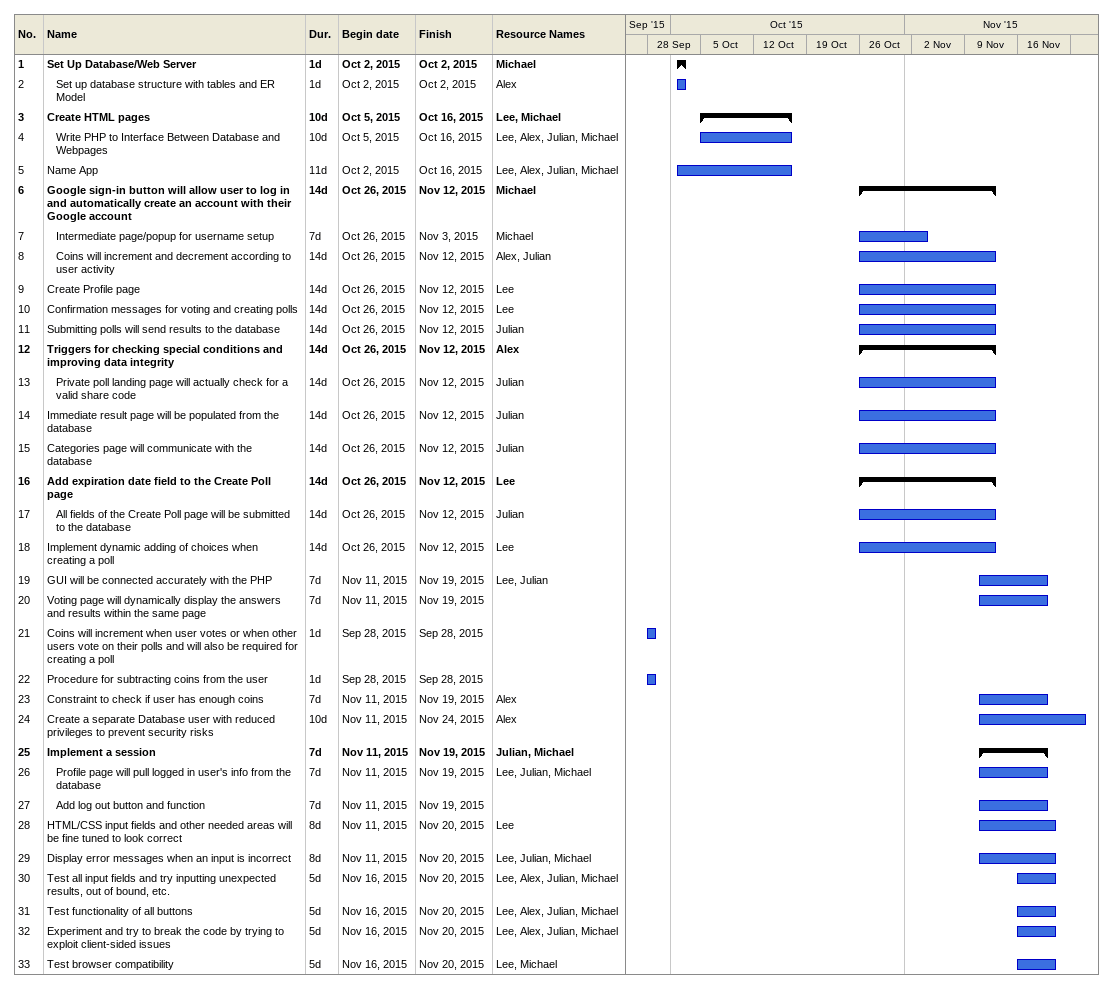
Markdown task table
| ID | Level | Task | Duration | Start | Finish | Resources |
|---|---|---|---|---|---|---|
| 1 | 1 | **Set Up Database/Web Server** | 1d | 2015-10-02 | 2015-10-02 | Michael |
| 2 | 2 | Set up database structure with tables and ER Model | 1d | 2015-10-02 | 2015-10-02 | Alex |
| 3 | 1 | **Create HTML pages** | 10d | 2015-10-05 | 2015-10-16 | Lee, Michael |
| 4 | 2 | Write PHP to Interface Between Database and Webpages | 10d | 2015-10-05 | 2015-10-16 | Lee, Alex, Julian, Michael |
| 5 | 1 | Name App | 11d | 2015-10-02 | 2015-10-16 | Lee, Alex, Julian, Michael |
| 6 | 1 | **Google sign-in button will allow user to log in and automatically create an account with their Google account** | 14d | 2015-10-26 | 2015-11-12 | Michael |
| 7 | 2 | Intermediate page/popup for username setup | 7d | 2015-10-26 | 2015-11-03 | Michael |
| 8 | 2 | Coins will increment and decrement according to user activity | 14d | 2015-10-26 | 2015-11-12 | Alex, Julian |
| 9 | 1 | Create Profile page | 14d | 2015-10-26 | 2015-11-12 | Lee |
| 10 | 1 | Confirmation messages for voting and creating polls | 14d | 2015-10-26 | 2015-11-12 | Lee |
| 11 | 1 | Submitting polls will send results to the database | 14d | 2015-10-26 | 2015-11-12 | Julian |
| 12 | 1 | **Triggers for checking special conditions and improving data integrity** | 14d | 2015-10-26 | 2015-11-12 | Alex |
| 13 | 2 | Private poll landing page will actually check for a valid share code | 14d | 2015-10-26 | 2015-11-12 | Julian |
| 14 | 1 | Immediate result page will be populated from the database | 14d | 2015-10-26 | 2015-11-12 | Julian |
| 15 | 1 | Categories page will communicate with the database | 14d | 2015-10-26 | 2015-11-12 | Julian |
| 16 | 1 | **Add expiration date field to the Create Poll page** | 14d | 2015-10-26 | 2015-11-12 | Lee |
| 17 | 2 | All fields of the Create Poll page will be submitted to the database | 14d | 2015-10-26 | 2015-11-12 | Julian |
| 18 | 1 | Implement dynamic adding of choices when creating a poll | 14d | 2015-10-26 | 2015-11-12 | Lee |
| 19 | 1 | GUI will be connected accurately with the PHP | 7d | 2015-11-11 | 2015-11-19 | Lee, Julian |
| 20 | 1 | Voting page will dynamically display the answers and results within the same page | 7d | 2015-11-11 | 2015-11-19 |  |
| 21 | 1 | Coins will increment when user votes or when other users vote on their polls and will also be required for creating a poll | 1d | 2015-09-28 | 2015-09-28 |  |
| 22 | 1 | Procedure for subtracting coins from the user | 1d | 2015-09-28 | 2015-09-28 |  |
| 23 | 1 | Constraint to check if user has enough coins | 7d | 2015-11-11 | 2015-11-19 | Alex |
| 24 | 1 | Create a separate Database user with reduced privileges to prevent security risks | 10d | 2015-11-11 | 2015-11-24 | Alex |
| 25 | 1 | **Implement a session** | 7d | 2015-11-11 | 2015-11-19 | Julian, Michael |
| 26 | 2 | Profile page will pull logged in user's info from the database | 7d | 2015-11-11 | 2015-11-19 | Lee, Julian, Michael |
| 27 | 2 | Add log out button and function | 7d | 2015-11-11 | 2015-11-19 |  |
| 28 | 1 | HTML/CSS input fields and other needed areas will be fine tuned to look correct | 8d | 2015-11-11 | 2015-11-20 | Lee |
| 29 | 1 | Display error messages when an input is incorrect | 8d | 2015-11-11 | 2015-11-20 | Lee, Julian, Michael |
| 30 | 1 | Test all input fields and try inputting unexpected results, out of bound, etc. | 5d | 2015-11-16 | 2015-11-20 | Lee, Alex, Julian, Michael |
| 31 | 1 | Test functionality of all buttons | 5d | 2015-11-16 | 2015-11-20 | Lee, Alex, Julian, Michael |
| 32 | 1 | Experiment and try to break the code by trying to exploit client-sided issues | 5d | 2015-11-16 | 2015-11-20 | Lee, Alex, Julian, Michael |
| 33 | 1 | Test browser compatibility | 5d | 2015-11-16 | 2015-11-20 | Lee, Michael |
